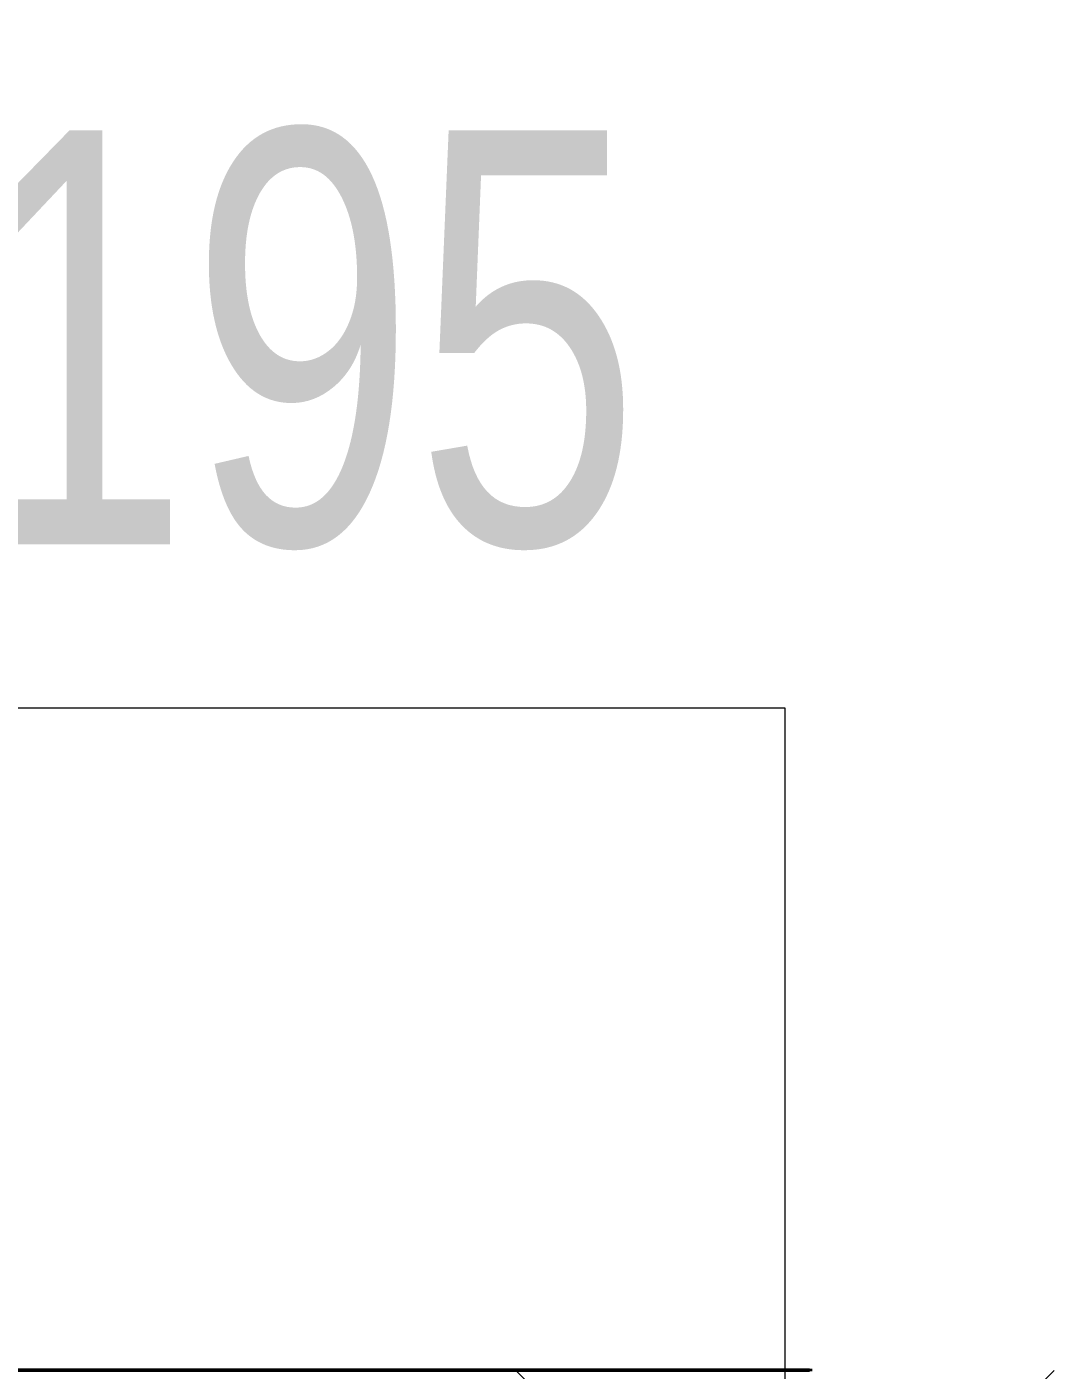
# Model space of a CAD drawing. Header units: millimetres. Extents: x -155050 to -36395, y -2753 to 7638.
# Drawn here: x -64142 to -63397, y -750 to 223 of the extents above; entities that cross this region are included whole.
import ezdxf

# ---------------------------------------------------------------- set-up
doc = ezdxf.new("R2010")
doc.units = ezdxf.units.MM
for name, pattern in [('IMPORT-DASHED _3_', [19.05, 12.7, -6.35]), ('IMPORT-KANVBRDO', [20, 7, -6.5, 0, -6.5]), ('IMPORT-VODA_pitna_CARA08', [30, 7, -6.5, 0, -6.5, 7, -3]), ('IMPORT-ČÁRKOVANÁ2 _2_', [9.525, 6.35, -3.175])]:
    doc.linetypes.add(name, pattern=pattern)
for name, color, linetype, lineweight, true_color in [('---1 - PBS KÓTY', 7, 'Continuous', 18, 0x4c1300), ('---1 - PBS PNP-1', 1, 'Continuous', 35, 0xff0000), ('---1 - PBS SYMBOLY A TEXT-1', 180, 'IMPORT-ČÁRKOVANÁ2 _2_', 35, 0x3f00ff), ('00_pl_deštová voda oblast', 6, 'Continuous', 25, 0xff00ff), ('00_pL_hranice pozemku', 1, 'Continuous', 35, 0xff0000), ('00_pL_katastr', 150, 'Continuous', 9, 0x007fff), ('00_pL_katastr-1', 150, 'Continuous', 35, 0x007fff), ('00_pL_KOTY 1500', 7, 'Continuous', 9, 0x260000), ('00_pL_pčípojka optika-1', 190, 'Continuous', 35, 0x7f00ff), ('00_pL_přípoja voda-1', 150, 'IMPORT-VODA_pitna_CARA08', 35, 0x007fff), ('00_pL_přípojka destova kanalizace-2', 7, 'Continuous', 35, 0x3f7f3f), ('00_pL_přípojka destova kanalizace-3', 7, 'IMPORT-DASHED _3_', 35, 0x3f7f3f), ('00_pL_přípojka splaškova kanalizace-1', 7, 'Continuous', 35, 0xa55252), ('212_HK_situace_03_dwg-1', 40, 'Continuous', 9, 0xffbf00), ('hch kanal-2', 6, 'IMPORT-KANVBRDO', 9, 0xff00ff), ('hch teren-1', 7, 'Continuous', 9, 0x00a5a5), ('hch tok-1', 7, 'Continuous', 9, 0x00a5a5), ('Obrys', 2, 'Continuous', 9, 0xffff00), ('PDF7_000 ISN KABELY NN', 9, 'Continuous', 9, 0x808080), ('PDF7_000 ISN SDĚL OPTIKA METALIKA CHRÁNIČKA PŘÍVOD', 9, 'Continuous', 9, 0x808080), ('PDF7_0V - Splašky výtlak zaměřeno', 9, 'Continuous', 9, 0x808080), ('PDF7_0V - Voda návrh', 9, 'Continuous', 9, 0x808080), ('PDF7_0V-návrh kanal dešťová', 7, 'Continuous', 9, 0x656565), ('PDF7_0V_popis-splašk-stoky', 7, 'Continuous', 9, 0x0052a5), ('PDF7_0V_popis-vodovod-ostatní', 9, 'Continuous', 9, 0x808080), ('PDF7_26', 9, 'Continuous', 9, 0x808080), ('PDF7_36', 9, 'Continuous', 9, 0x808080), ('PDF7_bod-vyska', 7, 'Continuous', 9, 0x7f5f00), ('PDF7_CKKOTY', 7, 'Continuous', 9, 0x260000), ('PDF7_GASNET PLYN STŘEDOTLAK', 9, 'Continuous', 9, 0x808080), ('PDF7_GASNET PLYN STŘEDOTLAK OCHRANNĚ PÁSMO', 7, 'Continuous', 9, 0xa5a552), ('PDF7_GP Budovy', 7, 'Continuous', 9, 0x260000), ('PDF7_GP Dopravní zařízení', 1, 'Continuous', 9, 0xff0000), ('PDF7_GP Hraniční linie', 7, 'Continuous', 9, 0x0052a5), ('PDF7_GP Plotové linie', 7, 'Continuous', 9, 0x0052a5), ('PDF7_GP Stanoviska', 1, 'Continuous', 9, 0xff0000), ('PDF7_GP Stromy', 7, 'Continuous', 9, 0x67a552), ('PDF7_GP Výšky bodů', 7, 'Continuous', 9, 0x0052a5), ('PDF7_ISN_KANALIZACE_PŘÍPOJKA', 9, 'Continuous', 9, 0x808080), ('PDF7_ISS CETIN Zaměřené a kótované vnitřní STP', 9, 'Continuous', 9, 0x808080), ('PDF7_ISS DEŠŤOVÁ KANALIZACE', 9, 'Continuous', 9, 0x808080), ('PDF7_ISS KRÁLOVÉHRADECKÁ PROVOZNÍ SPLAŠKOVÁ KANALIZACE', 9, 'Continuous', 9, 0x808080), ('PDF7_ISS KRÁLOVÉHRADECKÁ PROVOZNÍ SPLAŠKOVÁ KANALIZACE ŠACHTY', 7, 'Continuous', 9, 0xa55200), ('PDF7_ISS KRÁLOVÉHRADECKÁ PROVOZNÍ VODOVOD HL ŘAD', 9, 'Continuous', 9, 0x808080), ('PDF7_ISS TECHNICKÉ SLUŽBY HK VO', 9, 'Continuous', 9, 0x808080), ('PDF7_ISS ČEZ DISTRIBUCE NN', 9, 'Continuous', 9, 0x808080), ('PDF7_ISS ČEZ DISTRIBUCE VN PODZEMNÍ', 9, 'Continuous', 9, 0x808080), ('PDF7_Pouchov_726559$0$23700', 7, 'Continuous', 9, 0x52a5a5), ('PDF7_Slezské Předměstí_646971$0$21900', 7, 'Continuous', 9, 0x002600), ('PDF7_Slezské Předměstí_646971$0$23700', 9, 'Continuous', 9, 0x808080)]:
    doc.layers.add(name, color=color, linetype=linetype, lineweight=lineweight, true_color=true_color)
for name, color, linetype, lineweight in [('00_pL_KOTY', 7, 'Continuous', 9), ('00_pl_rozhrani ploch', 7, 'Continuous', 18), ('00_pL_stavajici objekty', 7, 'Continuous', 50), ('2966-1_navrh dispozice stroju-HK_02_dwg-1', 7, 'Continuous', 9), ('2966-1_navrh dispozice stroju-HK_dwg-1', 7, 'Continuous', 9), ('G-ANNO-DIMS', 7, 'Continuous', 9), ('HK_TEREN_SESAZENI_dwg-1', 7, 'Continuous', 9), ('Kóty', 7, 'Continuous', 9), ('PDF4_Geometry', 7, 'Continuous', 9), ('PDF7_0', 7, 'Continuous', 9), ('PDF7_000 BOURÁNÍ', 7, 'Continuous', 9), ('PDF7_GP Popis', 7, 'Continuous', 9)]:
    doc.layers.add(name, color=color, linetype=linetype, lineweight=lineweight)
doc.styles.add('Arial', font='arial.ttf', dxfattribs={"width": 0.7, "height": 300})

# ---------------------------------------------------------------- blocks, each defined once
blk = doc.blocks.new('2966-1_navrh dispozice stroju-HK_dwg__OPEN-901600-Řez 4')
at = {"layer": 'Kóty', "flags": 128}
blk.add_lwpolyline([(-179269.53, -750), (-179415.37, -750), (-179561.2, -750)], dxfattribs=at)
blk = doc.blocks.new('2966-1_navrh dispozice stroju-HK_dwg-867852-Řez 4')
at = {"layer": 'Kóty'}
for p in [(-180365.69, -750), (-180365.69, -750), (-180165.69, -750), (-180165.69, -750)]:
    blk.add_line(p, (-179414.37, -750), dxfattribs=at)
at = {"layer": 'Obrys'}
for p, q in [((-179030.84, -750), (-201519.05, -750)), ((-179030.84, -750), (-201519.05, -750)), ((-201519.05, -750), (-179030.84, -750)), ((-180165.69, -750), (-179030.84, -750))]:
    blk.add_line(p, q, dxfattribs=at)
blk.add_blockref('2966-1_navrh dispozice stroju-HK_dwg__OPEN-901600-Řez 4', (0, 0))
blk.add_blockref('2966-1_navrh dispozice stroju-HK_dwg__OPEN-901600-Řez 4', (0, 0))
at = {"extrusion": (0, 0, -1)}
blk.add_blockref('2966-1_navrh dispozice stroju-HK_dwg__OPEN-901600-Řez 4', (358830.73, 0), dxfattribs=at)
blk.add_blockref('2966-1_navrh dispozice stroju-HK_dwg__OPEN-901600-Řez 4', (358830.73, 0), dxfattribs=at)
blk = doc.blocks.new('2966-1_navrh dispozice stroju-HK_02_dwg__OPEN-903212-Řez 4')
at = {"layer": 'Kóty', "flags": 128}
blk.add_lwpolyline([(-179491.66, -750), (-179637.49, -750), (-179783.32, -750)], dxfattribs=at)
blk = doc.blocks.new('2966-1_navrh dispozice stroju-HK_02_dwg-876232-Řez 4')
at = {"layer": 'Obrys'}
for p, q in [((-179030.84, -750), (-180165.69, -750)), ((-180165.69, -750), (-179030.84, -750))]:
    blk.add_line(p, q, dxfattribs=at)
blk.add_blockref('2966-1_navrh dispozice stroju-HK_02_dwg__OPEN-903212-Řez 4', (0, 0))
blk.add_blockref('2966-1_navrh dispozice stroju-HK_02_dwg__OPEN-903212-Řez 4', (0, 0))
at = {"extrusion": (0, 0, -1)}
blk.add_blockref('2966-1_navrh dispozice stroju-HK_02_dwg__OPEN-903212-Řez 4', (359274.98, 0), dxfattribs=at)
blk.add_blockref('2966-1_navrh dispozice stroju-HK_02_dwg__OPEN-903212-Řez 4', (359274.98, 0), dxfattribs=at)
blk = doc.blocks.new('212_HK_situace_03_dwg__U41-V35-Řez 4')
at = {"layer": '00_pL_přípojka destova kanalizace-2'}
for p, q in [((-179030.7, -750), (-180050.32, -750)), ((-179030.66, -750), (-180050.32, -750)), ((-179028.86, -750), (-179650.32, -750)), ((-179028.86, -750), (-179650.32, -750)), ((-179029.18, -750), (-179560.32, -750)), ((-179029.16, -750), (-179560.32, -750))]:
    blk.add_line(p, q, dxfattribs=at)
at = {"layer": '00_pL_přípojka destova kanalizace-3'}
for p in [(-179028.76, -750), (-179028.74, -750)]:
    blk.add_line(p, (-179960.32, -750), dxfattribs=at)
blk = doc.blocks.new('212_HK_situace_03_dwg-886969-Řez 4')
at = {"layer": '---1 - PBS KÓTY'}
blk.add_line((-179030.84, -750), (-180165.69, -750), dxfattribs=at)
at = {"layer": '---1 - PBS PNP-1'}
for p, q in [((-179030.81, -750), (-180165.42, -750)), ((-179987.09, -750), (-179030.71, -750))]:
    blk.add_line(p, q, dxfattribs=at)
at = {"layer": '---1 - PBS SYMBOLY A TEXT-1'}
blk.add_line((-179030.84, -750), (-190058.83, -750), dxfattribs=at)
at = {"layer": '00_pl_deštová voda oblast'}
for p, q in [((-180166.28, -750), (-179030.94, -750)), ((-179030.84, -750), (-180165.69, -750))]:
    blk.add_line(p, q, dxfattribs=at)
at = {"layer": '00_pL_hranice pozemku'}
for p, q in [((-201519.05, -750), (-179030.84, -750)), ((-179030.84, -750), (-201519.05, -750)), ((-201519.05, -750), (-179030.84, -750)), ((-179030.84, -750), (-180165.69, -750))]:
    blk.add_line(p, q, dxfattribs=at)
at = {"layer": '00_pL_katastr'}
for p, q in [((-179030.84, -750), (-180165.69, -750)), ((-179030.84, -750), (-180165.69, -750)), ((-180165.69, -750), (-179030.84, -750))]:
    blk.add_line(p, q, dxfattribs=at)
at = {"layer": '00_pL_katastr-1'}
for p, q in [((-179030.84, -750), (-201519.05, -750)), ((-201519.05, -750), (-179030.84, -750)), ((-179030.84, -750), (-201519.05, -750)), ((-179030.84, -750), (-201519.05, -750)), ((-201519.05, -750), (-179030.84, -750)), ((-179030.84, -750), (-201519.05, -750)), ((-179030.84, -750), (-180165.69, -750)), ((-180165.69, -750), (-179030.84, -750)), ((-179030.84, -750), (-180165.69, -750)), ((-180165.69, -750), (-179030.84, -750)), ((-179030.84, -750), (-180165.69, -750)), ((-179030.84, -750), (-180165.69, -750)), ((-180165.69, -750), (-179030.84, -750)), ((-179030.84, -750), (-180165.69, -750)), ((-180165.69, -750), (-179030.84, -750)), ((-179030.84, -750), (-180165.69, -750)), ((-179030.84, -750), (-180165.69, -750)), ((-180165.69, -750), (-179030.84, -750)), ((-179030.84, -750), (-180165.69, -750)), ((-179030.84, -750), (-180165.69, -750)), ((-180165.69, -750), (-179030.84, -750)), ((-179030.84, -750), (-180165.69, -750)), ((-180165.69, -750), (-179030.84, -750))]:
    blk.add_line(p, q, dxfattribs=at)
at = {"layer": '00_pL_katastr-1', "flags": 128}
for points in [[(-201519.05, -750), (-195852.31, -750), (-191585.35, -750), (-179030.84, -750)], [(-179030.84, -750), (-184672.01, -750), (-184686.58, -750), (-179030.84, -750)], [(-179030.84, -750), (-179263.69, -750), (-180165.69, -750)]]:
    blk.add_lwpolyline(points, dxfattribs=at)
at = {"layer": '00_pL_KOTY'}
for p, q in [((-180165.69, -750), (-179030.84, -750)), ((-180165.69, -750), (-179030.84, -750)), ((-179030.84, -750), (-180165.69, -750)), ((-180165.69, -750), (-179030.84, -750))]:
    blk.add_line(p, q, dxfattribs=at)
at = {"layer": '00_pL_KOTY', "flags": 128}
blk.add_lwpolyline([(-180835.75, -750), (-180835.36, -750), (-179030.84, -750)], dxfattribs=at)
at = {"layer": '00_pL_KOTY 1500', "flags": 128}
blk.add_lwpolyline([(-179030.84, -750), (-180837.92, -750), (-180839.24, -750)], dxfattribs=at)
at = {"layer": '00_pL_pčípojka optika-1'}
blk.add_line((-179030.84, -750), (-180165.69, -750), dxfattribs=at)
at = {"layer": '00_pL_přípoja voda-1'}
blk.add_line((-180165.69, -750), (-179030.84, -750), dxfattribs=at)
at = {"layer": '00_pL_přípojka destova kanalizace-2'}
for p, q in [((-201146.11, -750), (-179030.84, -750)), ((-180165.69, -750), (-179460.88, -750)), ((-180165.69, -750), (-179464.82, -750))]:
    blk.add_line(p, q, dxfattribs=at)
at = {"layer": '00_pL_přípojka destova kanalizace-2', "flags": 128}
blk.add_lwpolyline([(-180165.69, -750), (-179469.17, -750), (-179460.32, -750)], dxfattribs=at)
at = {"layer": '00_pL_přípojka splaškova kanalizace-1'}
blk.add_line((-180165.69, -750), (-179030.84, -750), dxfattribs=at)
at = {"layer": '00_pl_rozhrani ploch'}
blk.add_line((-179030.84, -750), (-180165.69, -750), dxfattribs=at)
at = {"layer": '00_pL_stavajici objekty'}
for p, q in [((-179030.84, -750), (-201519.05, -750)), ((-201519.05, -750), (-179030.84, -750)), ((-179030.84, -750), (-201519.05, -750)), ((-201519.05, -750), (-179030.84, -750)), ((-201519.05, -750), (-179030.84, -750)), ((-179030.84, -750), (-201519.05, -750)), ((-179030.84, -750), (-180165.69, -750)), ((-180165.69, -750), (-179030.84, -750))]:
    blk.add_line(p, q, dxfattribs=at)
at = {"layer": '00_pL_stavajici objekty', "flags": 128}
for points in [[(-179030.84, -750), (-184485.42, -750), (-184484.12, -750), (-179030.84, -750)], [(-180165.69, -750), (-179323.59, -750), (-179059.44, -750), (-180165.69, -750)]]:
    blk.add_lwpolyline(points, dxfattribs=at)
at = {"layer": 'PDF4_Geometry'}
for p, q in [((-179030.84, -750), (-180165.69, -750)), ((-180165.69, -750), (-179030.84, -750)), ((-180165.69, -750), (-179030.84, -750)), ((-179030.84, -750), (-180165.69, -750)), ((-179030.84, -750), (-180165.69, -750)), ((-179030.84, -750), (-180165.69, -750)), ((-179030.84, -750), (-180165.69, -750)), ((-180165.69, -750), (-179030.84, -750)), ((-179030.84, -750), (-180165.69, -750)), ((-179030.84, -750), (-180165.69, -750)), ((-180165.69, -750), (-179030.84, -750)), ((-180165.69, -750), (-179030.84, -750)), ((-179030.84, -750), (-180165.69, -750)), ((-180165.69, -750), (-179030.84, -750))]:
    blk.add_line(p, q, dxfattribs=at)
at = {"layer": 'PDF7_0', "flags": 128}
blk.add_lwpolyline([(-179030.84, -750), (-184451.37, -750), (-187242.28, -750), (-187241.79, -750), (-193290.16, -750), (-193290.95, -750), (-188970.71, -750), (-188971.35, -750), (-195285.58, -750), (-195286.1, -750), (-186246.78, -750), (-185715.35, -750), (-179030.84, -750)], dxfattribs=at)
for points in [[(-181816.2, -750), (-181814.23, -750), (-179355, -750), (-179356.97, -750)], [(-179556.3, -750), (-179554.46, -750), (-181614.89, -750), (-181616.74, -750)]]:
    blk.add_lwpolyline(points, close=True, dxfattribs=at)
at = {"layer": 'PDF7_000 BOURÁNÍ'}
for p, q in [((-201519.05, -750), (-179030.84, -750)), ((-179030.84, -750), (-201519.05, -750))]:
    blk.add_line(p, q, dxfattribs=at)
at = {"layer": 'PDF7_000 BOURÁNÍ', "flags": 128}
blk.add_lwpolyline([(-179030.84, -750), (-184485.42, -750), (-184484.12, -750), (-179030.84, -750)], dxfattribs=at)
at = {"layer": 'PDF7_000 ISN KABELY NN'}
for p, q in [((-179569.73, -750), (-179370.33, -750)), ((-179104.47, -750), (-179030.84, -750)), ((-179030.84, -750), (-179031.41, -750))]:
    blk.add_line(p, q, dxfattribs=at)
at = {"layer": 'PDF7_000 ISN KABELY NN', "flags": 128}
blk.add_lwpolyline([(-180094.9, -750), (-180227.79, -750), (-179829, -750), (-179629.58, -750), (-179629.6, -750), (-179496.67, -750)], dxfattribs=at)
at = {"layer": 'PDF7_000 ISN SDĚL OPTIKA METALIKA CHRÁNIČKA PŘÍVOD'}
for p, q in [((-179569.8, -750), (-179370.4, -750)), ((-179237.47, -750), (-179104.54, -750))]:
    blk.add_line(p, q, dxfattribs=at)
at = {"layer": 'PDF7_0V - Splašky výtlak zaměřeno', "flags": 128}
for points in [[(-179030.84, -750), (-179038.41, -750), (-179636.6, -750)], [(-179370.81, -750), (-179171.34, -750), (-179437.12, -750)]]:
    blk.add_lwpolyline(points, dxfattribs=at)
at = {"layer": 'PDF7_0V - Voda návrh'}
blk.add_line((-179171.13, -750), (-179503.46, -750), dxfattribs=at)
at = {"layer": 'PDF7_0V-návrh kanal dešťová'}
for q in [(-179620.54, -750), (-179620.39, -750)]:
    blk.add_line((-179030.84, -750), q, dxfattribs=at)
at = {"layer": 'PDF7_0V_popis-splašk-stoky'}
blk.add_line((-179030.84, -750), (-180165.69, -750), dxfattribs=at)
at = {"layer": 'PDF7_0V_popis-vodovod-ostatní'}
blk.add_line((-180165.69, -750), (-179030.84, -750), dxfattribs=at)
at = {"layer": 'PDF7_26', "flags": 128}
blk.add_lwpolyline([(-179030.84, -750), (-179530.23, -750)], close=True, dxfattribs=at)
at = {"layer": 'PDF7_36', "flags": 128}
blk.add_lwpolyline([(-179030.84, -750), (-179341.8, -750)], close=True, dxfattribs=at)
at = {"layer": 'PDF7_bod-vyska'}
for p, q in [((-179122.88, -750), (-179030.84, -750)), ((-179030.84, -750), (-179122.78, -750)), ((-179057.23, -750), (-179030.84, -750)), ((-179030.84, -750), (-179057.12, -750))]:
    blk.add_line(p, q, dxfattribs=at)
at = {"layer": 'PDF7_bod-vyska', "flags": 128}
for points in [[(-179522.06, -750), (-179854.3, -750), (-179854.43, -750), (-179920.88, -750), (-179987.32, -750), (-180053.79, -750), (-180165.69, -750)], [(-179586.11, -750), (-179519.66, -750), (-179519.69, -750), (-179586.17, -750), (-179652.66, -750), (-179719.1, -750), (-179852.01, -750), (-179984.94, -750), (-180051.41, -750), (-180117.9, -750), (-180165.69, -750)], [(-180165.69, -750), (-180051.56, -750), (-179918.63, -750), (-179785.68, -750), (-179719.19, -750), (-179719.17, -750), (-179719.15, -750), (-179785.57, -750), (-179918.46, -750), (-179918.44, -750), (-179918.41, -750), (-179851.93, -750), (-179785.46, -750), (-179719, -750), (-179586.11, -750)], [(-179030.84, -750), (-179120.96, -750), (-179187.42, -750), (-179253.89, -750), (-179320.35, -750), (-179386.84, -750), (-179386.86, -750), (-179386.9, -750), (-179320.61, -750), (-179719.3, -750)]]:
    blk.add_lwpolyline(points, dxfattribs=at)
at = {"layer": 'PDF7_CKKOTY'}
for p, q in [((-179030.84, -750), (-201519.05, -750)), ((-179220.27, -750), (-179030.84, -750))]:
    blk.add_line(p, q, dxfattribs=at)
at = {"layer": 'PDF7_GASNET PLYN STŘEDOTLAK', "flags": 128}
for points in [[(-179992.59, -750), (-179726.73, -750), (-179726.77, -750), (-179394.44, -750), (-179394.4, -750), (-179128.54, -750), (-179394.4, -750), (-179394.44, -750), (-179726.77, -750), (-179726.73, -750)], [(-179030.84, -750), (-179197.12, -750), (-179197.08, -750), (-179529.41, -750), (-179529.45, -750), (-179795.31, -750), (-179529.45, -750), (-179529.41, -750), (-179197.08, -750), (-179197.12, -750)], [(-179527.37, -750), (-179527.33, -750)], [(-179462.94, -750), (-179462.99, -750)], [(-179330.01, -750), (-179330.05, -750)]]:
    blk.add_lwpolyline(points, close=True, dxfattribs=at)
at = {"layer": 'PDF7_GASNET PLYN STŘEDOTLAK OCHRANNĚ PÁSMO'}
for p, q in [((-179063.85, -750), (-179030.84, -750)), ((-179030.84, -750), (-179063.85, -750))]:
    blk.add_line(p, q, dxfattribs=at)
at = {"layer": 'PDF7_GASNET PLYN STŘEDOTLAK OCHRANNĚ PÁSMO', "flags": 128}
for points in [[(-179662.04, -750), (-179462.64, -750)], [(-179461.19, -750), (-179660.58, -750)], [(-179396.84, -750), (-179596.24, -750)], [(-179593.48, -750), (-179394.08, -750)], [(-179195.32, -750), (-179394.72, -750)], [(-179130.98, -750), (-179330.38, -750)], [(-179329.71, -750), (-179130.32, -750)], [(-179327.61, -750), (-179128.22, -750)], [(-179030.84, -750), (-179062.41, -750)]]:
    blk.add_lwpolyline(points, close=True, dxfattribs=at)
at = {"layer": 'PDF7_GP Budovy'}
blk.add_line((-180165.69, -750), (-179323.59, -750), dxfattribs=at)
at = {"layer": 'PDF7_GP Budovy', "flags": 128}
blk.add_lwpolyline([(-179323.59, -750), (-179059.44, -750), (-180165.69, -750)], dxfattribs=at)
at = {"layer": 'PDF7_GP Dopravní zařízení'}
blk.add_line((-179127.55, -750), (-179030.84, -750), dxfattribs=at)
at = {"layer": 'PDF7_GP Dopravní zařízení', "flags": 128}
blk.add_lwpolyline([(-179030.84, -750), (-179060.94, -750), (-179030.84, -750)], dxfattribs=at)
at = {"layer": 'PDF7_GP Hraniční linie'}
for p, q in [((-180165.69, -750), (-179030.84, -750)), ((-180165.69, -750), (-179030.84, -750)), ((-179030.84, -750), (-180165.69, -750)), ((-179030.84, -750), (-180165.69, -750)), ((-179030.84, -750), (-180165.69, -750)), ((-180165.69, -750), (-179030.84, -750)), ((-180165.69, -750), (-179030.84, -750)), ((-179030.84, -750), (-180165.69, -750)), ((-179030.84, -750), (-180165.69, -750)), ((-179459.64, -750), (-179030.84, -750)), ((-179261.48, -750), (-179030.84, -750)), ((-179030.84, -750), (-179258.86, -750)), ((-179030.84, -750), (-179193.51, -750))]:
    blk.add_line(p, q, dxfattribs=at)
at = {"layer": 'PDF7_GP Hraniční linie', "flags": 128}
for points in [[(-179030.84, -750), (-185666.01, -750), (-201519.05, -750)], [(-201136.22, -750), (-183723, -750), (-179030.84, -750)], [(-184550.56, -750), (-185414.01, -750), (-181160.11, -750), (-179030.84, -750)], [(-179030.84, -750), (-179522.38, -750), (-180165.69, -750)], [(-179030.84, -750), (-179059.42, -750), (-179126.25, -750), (-180165.69, -750)], [(-179258.86, -750), (-179325.52, -750), (-179030.84, -750)], [(-179030.84, -750), (-179194.86, -750), (-179261.48, -750)], [(-179193.51, -750), (-179193.9, -750), (-179030.84, -750)]]:
    blk.add_lwpolyline(points, dxfattribs=at)
at = {"layer": 'PDF7_GP Plotové linie'}
for p, q in [((-179030.97, -750), (-180165.7, -750)), ((-179588.64, -750), (-179030.86, -750))]:
    blk.add_line(p, q, dxfattribs=at)
at = {"layer": 'PDF7_GP Popis'}
for p, q in [((-179283.8, -750), (-179350.27, -750)), ((-179030.84, -750), (-179084.36, -750)), ((-179030.84, -750), (-179034.34, -750))]:
    blk.add_line(p, q, dxfattribs=at)
at = {"layer": 'PDF7_GP Popis', "flags": 128}
for points in [[(-179030.84, -750), (-179150.89, -750), (-179217.36, -750), (-179283.82, -750)], [(-179030.84, -750), (-179084.47, -750), (-179084.45, -750)]]:
    blk.add_lwpolyline(points, dxfattribs=at)
at = {"layer": 'PDF7_GP Stanoviska'}
for p, q in [((-179033.37, -750), (-179057.05, -750)), ((-179031.76, -750), (-179035.71, -750))]:
    blk.add_line(p, q, dxfattribs=at)
at = {"layer": 'PDF7_GP Stromy'}
for p, q in [((-179273.46, -750), (-181333.88, -750)), ((-179272.81, -750), (-181333.23, -750)), ((-179030.55, -750), (-179335.94, -750)), ((-179030.15, -750), (-179302.79, -750))]:
    blk.add_line(p, q, dxfattribs=at)
at = {"layer": 'PDF7_GP Výšky bodů'}
for p, q in [((-179030.84, -750), (-179280.02, -750)), ((-179270.67, -750), (-179030.84, -750)), ((-179259.14, -750), (-179030.84, -750)), ((-179247.26, -750), (-179030.84, -750)), ((-179217.67, -750), (-179030.84, -750)), ((-179030.84, -750), (-179217.63, -750)), ((-179202.06, -750), (-179030.84, -750)), ((-179195.1, -750), (-179030.84, -750)), ((-179193.98, -750), (-179030.84, -750)), ((-179192.5, -750), (-179030.84, -750)), ((-179030.84, -750), (-179192.46, -750)), ((-179184.94, -750), (-179030.84, -750)), ((-179030.84, -750), (-179184.9, -750)), ((-179030.84, -750), (-179160.36, -750)), ((-179030.84, -750), (-179135.56, -750)), ((-179131.65, -750), (-179030.84, -750)), ((-179030.84, -750), (-179128.59, -750)), ((-179128.4, -750), (-179030.84, -750)), ((-179030.84, -750), (-179127.47, -750)), ((-179127.13, -750), (-179030.84, -750)), ((-179030.84, -750), (-179127.09, -750)), ((-179126.12, -750), (-179030.84, -750)), ((-179030.84, -750), (-179126.08, -750)), ((-179116.55, -750), (-179030.84, -750)), ((-179030.84, -750), (-179116.51, -750)), ((-179030.84, -750), (-179114.32, -750)), ((-179030.84, -750), (-179112.05, -750)), ((-179088.1, -750), (-179030.84, -750)), ((-179030.84, -750), (-179088.06, -750)), ((-179075.04, -750), (-179030.84, -750)), ((-179074.87, -750), (-179030.84, -750)), ((-179030.84, -750), (-179065.14, -750)), ((-179060.84, -750), (-179030.84, -750))]:
    blk.add_line(p, q, dxfattribs=at)
at = {"layer": 'PDF7_GP Výšky bodů', "flags": 128}
for points in [[(-179591.26, -750), (-179591.23, -750), (-179591.21, -750), (-179657.68, -750), (-179724.14, -750), (-179790.63, -750), (-179790.65, -750), (-179790.74, -750), (-179923.63, -750)], [(-179859.58, -750), (-179593.63, -750), (-179660.18, -750), (-179793.07, -750)], [(-179526.1, -750), (-179526.08, -750), (-179526.05, -750), (-179592.52, -750), (-179658.98, -750), (-179659.01, -750), (-179725.47, -750), (-179725.49, -750), (-179725.58, -750), (-179858.47, -750)], [(-179525.71, -750), (-179459.25, -750), (-179459.22, -750), (-179459.2, -750), (-179525.67, -750), (-179592.13, -750), (-179658.6, -750), (-179658.62, -750), (-179658.64, -750), (-179658.73, -750), (-179858.08, -750)], [(-179524.58, -750), (-179657.49, -750), (-179657.53, -750), (-179723.99, -750), (-179790.46, -750), (-179790.48, -750), (-179856.95, -750), (-179856.97, -750), (-179856.99, -750), (-179790.55, -750), (-179724.08, -750), (-179724.06, -750)], [(-179588.78, -750), (-179588.76, -750), (-179588.74, -750), (-179854.71, -750)], [(-179752.59, -750), (-179486.62, -750), (-179553.19, -750), (-179752.54, -750)], [(-179735.8, -750), (-179469.85, -750), (-179536.41, -750), (-179669.29, -750)], [(-179458.2, -750), (-179591.11, -750), (-179724.17, -750)], [(-179456.47, -750), (-179456.45, -750), (-179456.43, -750), (-179722.4, -750)], [(-179703.33, -750), (-179437.36, -750), (-179503.94, -750), (-179636.83, -750)], [(-179293.57, -750), (-179426.48, -750), (-179492.99, -750), (-179559.45, -750), (-179625.94, -750), (-179692.43, -750), (-179692.45, -750), (-179625.98, -750), (-179626, -750), (-179559.54, -750), (-179493.05, -750)], [(-179326.46, -750), (-179525.82, -750), (-179658.88, -750)], [(-179657.83, -750), (-179458.32, -750), (-179458.43, -750), (-179657.79, -750)], [(-179657.66, -750), (-179391.69, -750), (-179458.24, -750), (-179591.13, -750)], [(-179321.92, -750), (-179321.9, -750), (-179321.88, -750), (-179388.33, -750), (-179454.81, -750), (-179521.3, -750), (-179521.32, -750), (-179521.38, -750), (-179654.27, -750)], [(-179593.78, -750), (-179394.28, -750), (-179394.39, -750), (-179593.74, -750)], [(-179393.26, -750), (-179260.35, -750), (-179326.88, -750), (-179326.86, -750), (-179393.33, -750), (-179393.31, -750), (-179459.77, -750), (-179526.24, -750), (-179526.26, -750), (-179592.73, -750), (-179592.75, -750), (-179592.77, -750), (-179526.32, -750), (-179459.86, -750), (-179459.84, -750)], [(-179592.67, -750), (-179326.7, -750), (-179393.27, -750), (-179592.63, -750)], [(-179592.28, -750), (-179326.31, -750), (-179392.89, -750), (-179525.78, -750)], [(-179391.77, -750), (-179258.86, -750), (-179325.37, -750), (-179391.82, -750), (-179458.26, -750), (-179524.75, -750), (-179591.23, -750), (-179591.26, -750), (-179591.28, -750), (-179524.81, -750), (-179458.35, -750)], [(-179574.43, -750), (-179308.46, -750), (-179375.01, -750), (-179574.37, -750)], [(-179555.48, -750), (-179289.51, -750), (-179356.06, -750), (-179488.95, -750)], [(-179287.28, -750), (-179220.84, -750), (-179287.35, -750), (-179287.33, -750), (-179353.79, -750), (-179420.26, -750), (-179486.75, -750), (-179553.23, -750), (-179553.25, -750), (-179486.79, -750), (-179486.81, -750), (-179420.34, -750), (-179353.86, -750)], [(-179467.53, -750), (-179467.55, -750), (-179467.57, -750), (-179401.1, -750), (-179334.64, -750), (-179268.17, -750), (-179268.15, -750), (-179268.13, -750), (-179268.11, -750), (-179334.57, -750), (-179401.04, -750), (-179467.53, -750), (-179534.01, -750), (-179534.03, -750), (-179534.06, -750), (-179534.08, -750), (-179467.61, -750)], [(-179194.84, -750), (-179394.19, -750), (-179527.25, -750)], [(-179114.19, -750), (-179114.17, -750), (-179114.14, -750), (-179180.61, -750), (-179247.08, -750), (-179313.56, -750), (-179313.58, -750), (-179313.67, -750), (-179513.02, -750)], [(-179310.82, -750), (-179244.35, -750), (-179177.91, -750), (-179244.39, -750), (-179244.41, -750), (-179310.9, -750), (-179377.39, -750), (-179443.85, -750), (-179510.32, -750), (-179510.3, -750), (-179510.28, -750), (-179510.26, -750), (-179443.79, -750), (-179377.32, -750), (-179310.86, -750), (-179310.88, -750), (-179310.9, -750)], [(-179135.49, -750), (-179069, -750), (-179068.98, -750), (-179135.45, -750), (-179201.91, -750), (-179268.38, -750), (-179268.4, -750), (-179268.42, -750), (-179268.51, -750), (-179467.86, -750)], [(-179260.02, -750), (-179127.11, -750), (-179260.08, -750), (-179260.06, -750), (-179326.53, -750), (-179392.99, -750), (-179459.46, -750), (-179459.48, -750), (-179459.5, -750), (-179459.52, -750), (-179393.06, -750), (-179326.59, -750)], [(-179456.03, -750), (-179190.06, -750), (-179256.61, -750), (-179455.96, -750)], [(-179444.31, -750), (-179178.34, -750), (-179244.91, -750), (-179377.8, -750)], [(-179105.12, -750), (-179238.03, -750), (-179304.54, -750), (-179371.01, -750), (-179437.47, -750), (-179437.49, -750), (-179437.51, -750), (-179437.54, -750), (-179371.09, -750), (-179304.63, -750), (-179304.6, -750)], [(-179127.51, -750), (-179127.49, -750), (-179127.47, -750), (-179393.44, -750)], [(-179258.73, -750), (-179192.24, -750), (-179125.77, -750), (-179125.8, -750), (-179125.82, -750), (-179192.3, -750), (-179258.81, -750), (-179325.3, -750), (-179391.74, -750), (-179391.72, -750), (-179391.7, -750), (-179325.21, -750), (-179258.75, -750), (-179192.3, -750), (-179192.33, -750), (-179258.81, -750)], [(-179388.5, -750), (-179122.53, -750), (-179189.08, -750), (-179388.43, -750)], [(-179051.88, -750), (-179184.79, -750), (-179251.3, -750), (-179317.77, -750), (-179384.23, -750), (-179384.26, -750), (-179384.28, -750), (-179384.3, -750), (-179317.85, -750), (-179251.39, -750), (-179251.37, -750)], [(-179049.98, -750), (-179049.96, -750), (-179049.94, -750), (-179116.4, -750), (-179182.87, -750), (-179249.35, -750), (-179249.38, -750), (-179249.46, -750), (-179382.35, -750)], [(-179114.22, -750), (-179114.2, -750), (-179114.17, -750), (-179380.14, -750)], [(-179042.68, -750), (-179175.57, -750), (-179175.64, -750), (-179175.61, -750), (-179242.08, -750), (-179308.57, -750), (-179375.05, -750), (-179375.08, -750), (-179308.63, -750), (-179242.17, -750), (-179175.7, -750)], [(-179068.8, -750), (-179068.78, -750), (-179068.75, -750), (-179334.72, -750)], [(-179030.84, -750), (-179128.48, -750), (-179128.46, -750), (-179194.9, -750), (-179261.37, -750), (-179327.86, -750), (-179327.88, -750), (-179327.9, -750), (-179327.92, -750), (-179261.45, -750), (-179194.99, -750)], [(-179323.69, -750), (-179124.21, -750), (-179124.3, -750), (-179323.65, -750)], [(-179030.84, -750), (-179090.15, -750), (-179090.22, -750), (-179156.66, -750), (-179223.15, -750), (-179289.63, -750), (-179289.66, -750), (-179289.68, -750), (-179223.21, -750), (-179156.75, -750)], [(-179030.84, -750), (-179074.91, -750), (-179141.37, -750), (-179207.84, -750), (-179207.86, -750), (-179274.33, -750), (-179274.35, -750), (-179274.37, -750), (-179207.93, -750), (-179141.46, -750), (-179141.44, -750)], [(-179030.84, -750), (-179071.25, -750), (-179270.61, -750)], [(-179065.08, -750), (-179065.04, -750), (-179264.54, -750)], [(-179030.84, -750), (-179057.17, -750), (-179057.23, -750), (-179057.21, -750), (-179123.68, -750), (-179190.16, -750), (-179256.65, -750), (-179256.67, -750), (-179190.21, -750), (-179190.23, -750), (-179123.76, -750), (-179057.3, -750)], [(-179030.84, -750), (-179054.96, -750), (-179054.98, -750), (-179055, -750), (-179055.07, -750), (-179254.44, -750)], [(-179030.84, -750), (-179111.46, -750), (-179244.52, -750)], [(-179030.84, -750), (-179061.95, -750), (-179128.42, -750), (-179194.88, -750), (-179194.9, -750), (-179194.93, -750), (-179194.95, -750), (-179128.48, -750), (-179062.02, -750)], [(-179030.84, -750), (-179059.75, -750), (-179192.63, -750)], [(-179030.84, -750), (-179059.42, -750), (-179125.88, -750), (-179192.37, -750), (-179192.39, -750), (-179192.41, -750), (-179125.95, -750), (-179059.48, -750)], [(-179030.84, -750), (-179047.86, -750), (-179180.75, -750)], [(-179030.84, -750), (-179057.83, -750), (-179057.85, -750), (-179124.32, -750), (-179124.34, -750), (-179124.36, -750), (-179057.92, -750), (-179030.84, -750)], [(-179030.84, -750), (-179080.63, -750), (-179080.65, -750), (-179080.67, -750), (-179030.84, -750)], [(-179030.84, -750), (-179071.3, -750), (-179071.32, -750), (-179030.84, -750)], [(-179030.84, -750), (-179051.91, -750), (-179051.93, -750), (-179051.95, -750), (-179030.84, -750)]]:
    blk.add_lwpolyline(points, dxfattribs=at)
blk.add_lwpolyline([(-179121.36, -750), (-179054.92, -750), (-179121.41, -750), (-179187.87, -750), (-179254.34, -750), (-179320.8, -750), (-179387.27, -750), (-179387.29, -750), (-179387.31, -750), (-179387.33, -750), (-179320.87, -750), (-179254.4, -750), (-179187.91, -750), (-179187.89, -750), (-179254.34, -750), (-179254.32, -750), (-179254.29, -750), (-179187.83, -750)], close=True, dxfattribs=at)
at = {"layer": 'PDF7_ISN_KANALIZACE_PŘÍPOJKA'}
for p, q in [((-179368.4, -750), (-180166.85, -750)), ((-179513.37, -750), (-179380.5, -750)), ((-179314.1, -750), (-179114.81, -750))]:
    blk.add_line(p, q, dxfattribs=at)
at = {"layer": 'PDF7_ISN_KANALIZACE_PŘÍPOJKA', "flags": 128}
blk.add_lwpolyline([(-179977.64, -750), (-179911.88, -750), (-179579.79, -750)], dxfattribs=at)
at = {"layer": 'PDF7_ISS CETIN Zaměřené a kótované vnitřní STP'}
for p, q in [((-179345.69, -750), (-179623.06, -750)), ((-179623.06, -750), (-179345.69, -750)), ((-179194.1, -750), (-179030.84, -750)), ((-179030.84, -750), (-179194.1, -750))]:
    blk.add_line(p, q, dxfattribs=at)
at = {"layer": 'PDF7_ISS CETIN Zaměřené a kótované vnitřní STP', "flags": 128}
blk.add_lwpolyline([(-179030.84, -750), (-179526.84, -750)], close=True, dxfattribs=at)
blk.add_lwpolyline([(-179030.84, -750), (-179526.84, -750)], close=True, dxfattribs=at)
at = {"layer": 'PDF7_ISS DEŠŤOVÁ KANALIZACE'}
for p, q in [((-180524.71, -750), (-179394.84, -750)), ((-180024.81, -750), (-179359.85, -750)), ((-179331.34, -750), (-179600.96, -750)), ((-179030.67, -750), (-179183.76, -750))]:
    blk.add_line(p, q, dxfattribs=at)
at = {"layer": 'PDF7_ISS DEŠŤOVÁ KANALIZACE', "flags": 128}
for points in [[(-179038.75, -750), (-179636.94, -750), (-180035.75, -750)], [(-179030.84, -750), (-179143.62, -750), (-179409.57, -750)], [(-179210.17, -750), (-179210.11, -750), (-179409.49, -750)]]:
    blk.add_lwpolyline(points, dxfattribs=at)
at = {"layer": 'PDF7_ISS KRÁLOVÉHRADECKÁ PROVOZNÍ SPLAŠKOVÁ KANALIZACE', "flags": 128}
blk.add_lwpolyline([(-179030.84, -750), (-179667.14, -750)], close=True, dxfattribs=at)
at = {"layer": 'PDF7_ISS KRÁLOVÉHRADECKÁ PROVOZNÍ SPLAŠKOVÁ KANALIZACE ŠACHTY'}
blk.add_line((-179558.4, -750), (-180164.61, -750), dxfattribs=at)
blk.add_line((-179558.4, -750), (-180164.61, -750), dxfattribs=at)
at = {"layer": 'PDF7_ISS KRÁLOVÉHRADECKÁ PROVOZNÍ VODOVOD HL ŘAD'}
for p, q in [((-179593.69, -750), (-179030.84, -750)), ((-179030.84, -750), (-179593.69, -750))]:
    blk.add_line(p, q, dxfattribs=at)
at = {"layer": 'PDF7_ISS TECHNICKÉ SLUŽBY HK VO', "flags": 128}
blk.add_lwpolyline([(-180165.69, -750), (-179530.84, -750)], close=True, dxfattribs=at)
at = {"layer": 'PDF7_ISS ČEZ DISTRIBUCE NN', "flags": 128}
blk.add_lwpolyline([(-180165.69, -750), (-179263.89, -750)], close=True, dxfattribs=at)
blk.add_lwpolyline([(-180165.69, -750), (-179263.89, -750)], close=True, dxfattribs=at)
at = {"layer": 'PDF7_ISS ČEZ DISTRIBUCE VN PODZEMNÍ'}
for p, q in [((-179070.12, -750), (-179030.84, -750)), ((-179030.84, -750), (-179070.12, -750))]:
    blk.add_line(p, q, dxfattribs=at)
at = {"layer": 'PDF7_ISS ČEZ DISTRIBUCE VN PODZEMNÍ', "flags": 128}
for points in [[(-180165.69, -750), (-179867.71, -750), (-179601.81, -750), (-179601.85, -750), (-179535.38, -750), (-179601.85, -750), (-179601.81, -750), (-179867.71, -750)], [(-179734.7, -750), (-179867.6, -750), (-179535.26, -750), (-179269.37, -750), (-179269.39, -750), (-179136.46, -750), (-179269.39, -750), (-179269.37, -750), (-179535.26, -750), (-179867.6, -750)]]:
    blk.add_lwpolyline(points, close=True, dxfattribs=at)
at = {"layer": 'PDF7_Pouchov_726559$0$23700'}
for p, q in [((-179030.84, -750), (-180165.69, -750)), ((-180165.69, -750), (-179030.84, -750))]:
    blk.add_line(p, q, dxfattribs=at)
at = {"layer": 'PDF7_Slezské Předměstí_646971$0$21900'}
for p, q in [((-179030.84, -750), (-201519.05, -750)), ((-201519.05, -750), (-179030.84, -750)), ((-201519.05, -750), (-179030.84, -750)), ((-179030.84, -750), (-201519.05, -750)), ((-180165.69, -750), (-179030.84, -750)), ((-179030.84, -750), (-180165.69, -750)), ((-180165.69, -750), (-179030.84, -750)), ((-180165.69, -750), (-179030.84, -750)), ((-179030.84, -750), (-180165.69, -750)), ((-179030.84, -750), (-180165.69, -750)), ((-180165.69, -750), (-179030.84, -750))]:
    blk.add_line(p, q, dxfattribs=at)
at = {"layer": 'PDF7_Slezské Předměstí_646971$0$23700'}
for p, q in [((-179030.84, -750), (-180165.69, -750)), ((-180165.69, -750), (-179030.84, -750)), ((-180165.69, -750), (-179030.84, -750))]:
    blk.add_line(p, q, dxfattribs=at)
at = {"layer": 'PDF7_Slezské Předměstí_646971$0$23700', "flags": 128}
blk.add_lwpolyline([(-179030.84, -750), (-179461.34, -750), (-180165.69, -750)], dxfattribs=at)
blk.add_blockref('212_HK_situace_03_dwg__U41-V35-Řez 4', (0, 0))
blk = doc.blocks.new('HK_TEREN_SESAZENI_dwg_fgvzhj-918100-Řez 4')
at = {"layer": 'hch kanal-2'}
blk.add_line((-180165.69, -750), (-179030.84, -750), dxfattribs=at)
at = {"layer": 'hch teren-1'}
blk.add_line((-179586.62, -750), (-179030.84, -750), dxfattribs=at)
at = {"layer": 'hch tok-1'}
blk.add_line((-179030.84, -750), (-193873.23, -750), dxfattribs=at)
blk = doc.blocks.new('HK_TEREN_SESAZENI_dwg-918098-Řez 4')
blk.add_blockref('HK_TEREN_SESAZENI_dwg_fgvzhj-918100-Řez 4', (0, 0))
blk = doc.blocks.new('Výškové kóty - Horní-314756-Řez 4')
at = {"layer": 'G-ANNO-DIMS'}
for p, q in [((-179048.48, -270.21), (-180098.48, -270.21)), ((-179048.48, -945.21), (-179048.48, -270.21)), ((-179048.48, -945.21), (-179243.48, -750.21)), ((-179048.48, -945.21), (-178853.48, -750.21))]:
    blk.add_line(p, q, dxfattribs=at)

msp = doc.modelspace()

# ---------------------------------------------------------------- block references
at = {"layer": '212_HK_situace_03_dwg-1'}
msp.add_blockref('212_HK_situace_03_dwg-886969-Řez 4', (115455.99, 0), dxfattribs=at)
at = {"layer": '2966-1_navrh dispozice stroju-HK_02_dwg-1'}
msp.add_blockref('2966-1_navrh dispozice stroju-HK_02_dwg-876232-Řez 4', (115455.99, 0), dxfattribs=at)
at = {"layer": '2966-1_navrh dispozice stroju-HK_dwg-1'}
msp.add_blockref('2966-1_navrh dispozice stroju-HK_dwg-867852-Řez 4', (115455.99, 0), dxfattribs=at)
at = {"layer": 'G-ANNO-DIMS'}
msp.add_blockref('Výškové kóty - Horní-314756-Řez 4', (115455.99, 0), dxfattribs=at)
at = {"layer": 'HK_TEREN_SESAZENI_dwg-1'}
msp.add_blockref('HK_TEREN_SESAZENI_dwg-918098-Řez 4', (115455.99, 0), dxfattribs=at)

# ---------------------------------------------------------------- texts
at = {"layer": 'G-ANNO-DIMS', "insert": (-64529.15, 148.39), "char_height": 300, "width": 987.978, "attachment_point": 1, "line_spacing_factor": 0.941778, "style": 'Arial', "bg_fill": 3, "box_fill_scale": 1.25, "bg_fill_color": 256, "bg_fill_true_color": 13158600, "bg_fill_transparency": 0}
msp.add_mtext('-0.195', dxfattribs=at)

doc.saveas('drawing.dxf')
